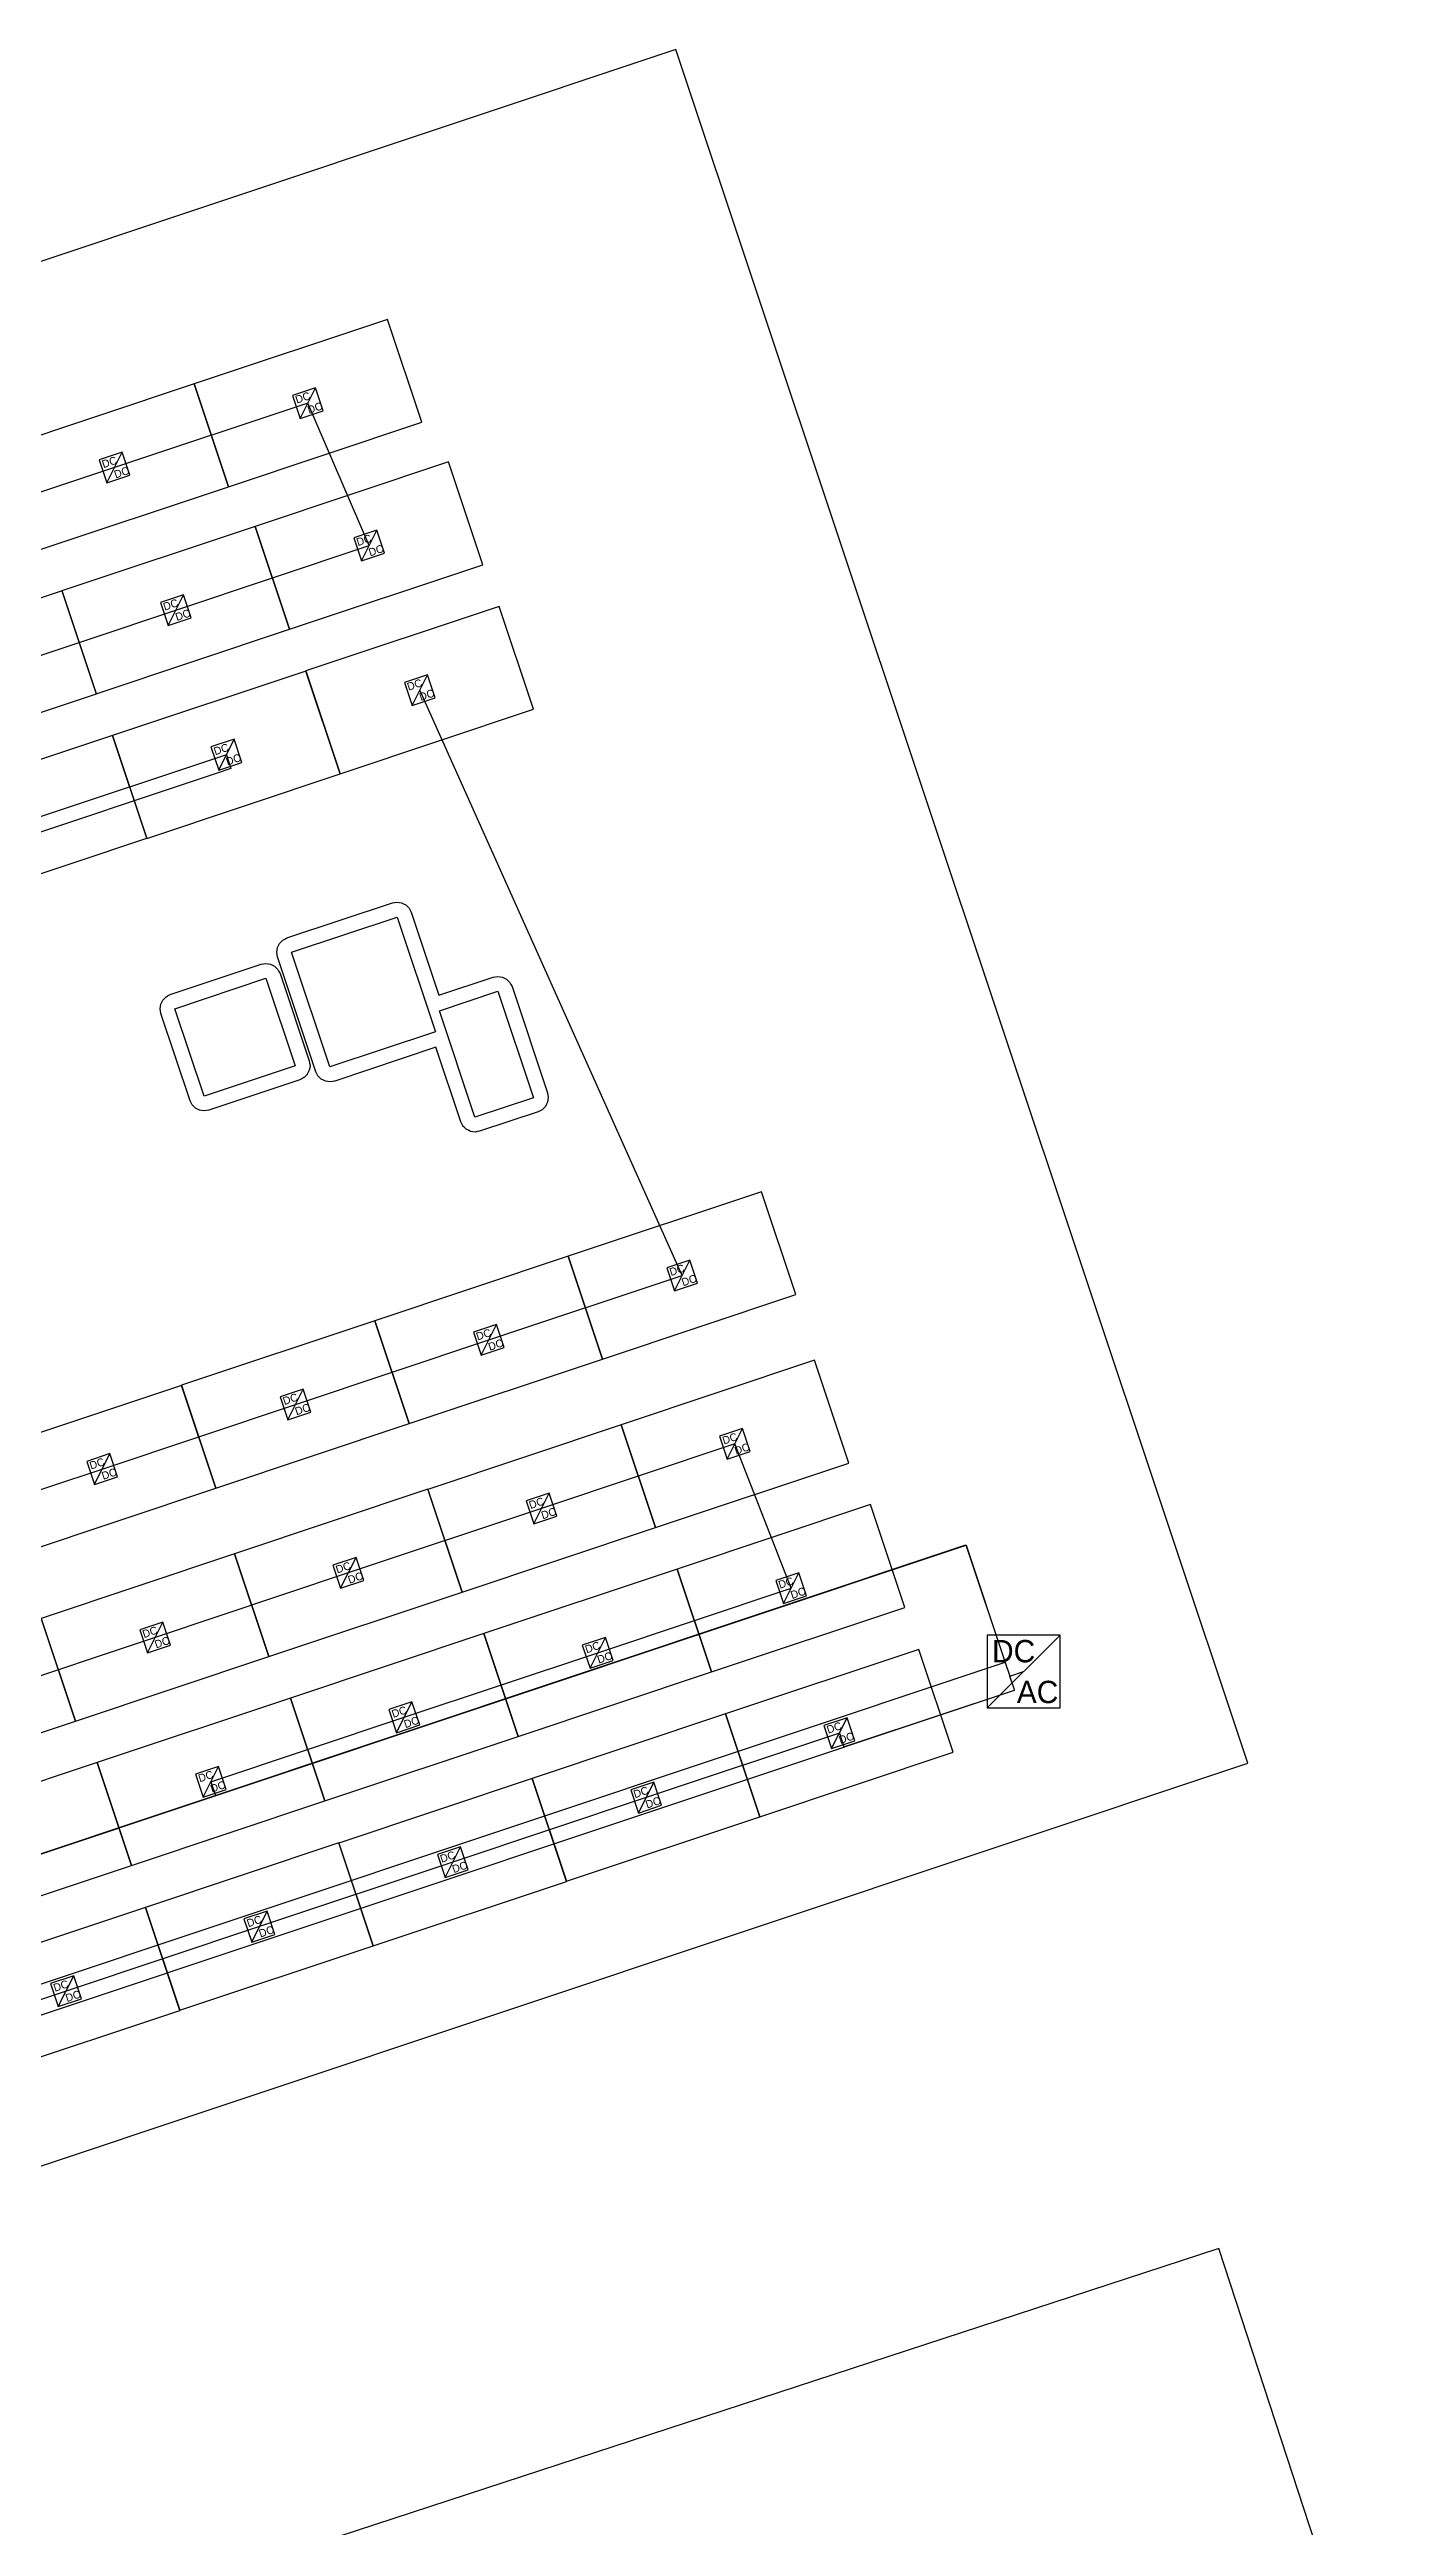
# Model space of a CAD drawing. Header units: feet. Extents: x -377 to 137, y -256 to 143.
# Drawn here: x -162.7 to -117.1, y 30.3 to 113.9 of the extents above; entities that cross this region are included whole.
import ezdxf

# ---------------------------------------------------------------- set-up
doc = ezdxf.new("R2010")
doc.units = ezdxf.units.FT
for name, color, linetype in [('Buildings', 7, 'CONTINUOUS'), ('Connections', 7, 'CONTINUOUS'), ('Inverters', 7, 'CONTINUOUS'), ('Modules', 7, 'CONTINUOUS'), ('Obstructions', 7, 'CONTINUOUS'), ('Setbacks', 7, 'CONTINUOUS'), ('Strings', 7, 'CONTINUOUS')]:
    doc.layers.add(name, color=color, linetype=linetype)

msp = doc.modelspace()

# ---------------------------------------------------------------- linework, layer by layer
at = {"layer": 'Buildings', "color": 252}
for p, q in [((-141.602, 113.945), (-376.619, 35.506)), ((-122.284, 56.066), (-141.602, 113.945)), ((-357.301, -22.374), (-122.284, 56.066)), ((-123.262, 39.672), (-179.85, 21.164)), ((-117.094, 20.813), (-123.262, 39.672))]:
    msp.add_line(p, q, dxfattribs=at)
at = {"layer": 'Connections', "color": 91}
for p, q in [((-156.622, 89.663), (-157.089, 89.507)), ((-156.778, 90.129), (-156.622, 89.663)), ((-157.089, 89.507), (-187.168, 79.467)), ((-300.35, 7.187), (-131.801, 63.442)), ((-228.496, 31.156), (-131.798, 63.431)), ((-156.678, 55.13), (-131.798, 63.433)), ((-131.801, 63.442), (-130.477, 59.473)), ((-131.798, 63.433), (-130.477, 59.473)), ((-131.798, 63.431), (-130.477, 59.473)), ((-338.203, -9.848), (-130.48, 59.482)), ((-266.379, 14.121), (-130.479, 59.479)), ((-130.48, 59.482), (-130.477, 59.473)), ((-130.479, 59.479), (-130.477, 59.473)), ((-130.477, 59.473), (-130.321, 59.006)), ((-130.477, 59.473), (-130.321, 59.006)), ((-130.477, 59.473), (-130.321, 59.006)), ((-130.477, 59.473), (-130.321, 59.006)), ((-130.477, 59.473), (-130.321, 59.006)), ((-130.321, 59.006), (-129.854, 59.162)), ((-130.321, 59.006), (-129.854, 59.162)), ((-130.321, 59.006), (-129.854, 59.162)), ((-130.321, 59.006), (-129.854, 59.162)), ((-130.321, 59.006), (-129.854, 59.162)), ((-130.321, 59.006), (-129.854, 59.162)), ((-130.321, 59.006), (-129.854, 59.162)), ((-130.165, 58.54), (-130.321, 59.006)), ((-130.165, 58.54), (-130.321, 59.006)), ((-200.746, 34.98), (-130.164, 58.538)), ((-135.455, 56.773), (-130.165, 58.539)), ((-130.165, 58.539), (-130.165, 58.54)), ((-130.164, 58.538), (-130.165, 58.54)), ((-136.077, 57.084), (-135.922, 56.617)), ((-135.922, 56.617), (-135.455, 56.773)), ((-157.301, 55.441), (-157.145, 54.974)), ((-157.145, 54.974), (-156.678, 55.13))]:
    msp.add_line(p, q, dxfattribs=at)
at = {"layer": 'Inverters'}
for p, q in [((-128.624, 60.393), (-131.084, 60.393)), ((-131.084, 60.393), (-131.084, 57.932)), ((-131.084, 57.932), (-128.624, 60.393)), ((-128.624, 57.932), (-128.624, 60.393)), ((-131.084, 57.932), (-128.624, 57.932))]:
    msp.add_line(p, q, dxfattribs=at)
at = {"layer": 'Modules', "color": 254}
for p, q in [((-151.339, 104.832), (-157.868, 102.653)), ((-150.18, 101.36), (-151.339, 104.832)), ((-157.869, 102.652), (-164.398, 100.473)), ((-156.71, 99.179), (-157.869, 102.652)), ((-157.868, 102.653), (-156.709, 99.181)), ((-153.765, 102.525), (-154.543, 102.266)), ((-154.543, 102.266), (-154.283, 101.488)), ((-154.283, 101.488), (-153.765, 102.525)), ((-153.505, 101.747), (-153.765, 102.525)), ((-156.709, 99.181), (-150.18, 101.36)), ((-154.283, 101.488), (-153.505, 101.747)), ((-160.295, 100.345), (-161.073, 100.085)), ((-161.073, 100.085), (-160.813, 99.307)), ((-160.813, 99.307), (-160.295, 100.345)), ((-160.813, 99.307), (-160.035, 99.567)), ((-160.035, 99.567), (-160.295, 100.345)), ((-149.273, 100.019), (-155.802, 97.839)), ((-148.114, 96.546), (-149.273, 100.019)), ((-163.239, 97), (-156.71, 99.179)), ((-155.8, 97.838), (-162.329, 95.659)), ((-155.802, 97.839), (-154.643, 94.367)), ((-154.641, 94.366), (-155.8, 97.838)), ((-151.699, 97.712), (-152.477, 97.452)), ((-152.477, 97.452), (-152.217, 96.674)), ((-152.217, 96.674), (-151.699, 97.712)), ((-151.439, 96.934), (-151.699, 97.712)), ((-154.643, 94.367), (-148.114, 96.546)), ((-152.217, 96.674), (-151.439, 96.934)), ((-162.327, 95.658), (-168.856, 93.479)), ((-162.329, 95.659), (-161.17, 92.187)), ((-161.168, 92.185), (-162.327, 95.658)), ((-158.226, 95.531), (-159.004, 95.272)), ((-158.744, 94.494), (-158.226, 95.531)), ((-157.966, 94.753), (-158.226, 95.531)), ((-159.004, 95.272), (-158.744, 94.494)), ((-158.744, 94.494), (-157.966, 94.753)), ((-147.563, 95.136), (-154.093, 92.956)), ((-146.404, 91.663), (-147.563, 95.136)), ((-161.17, 92.187), (-154.641, 94.366)), ((-154.093, 92.955), (-160.622, 90.776)), ((-154.093, 92.956), (-152.934, 89.484)), ((-152.934, 89.483), (-154.093, 92.955)), ((-167.697, 90.006), (-161.168, 92.185)), ((-149.989, 92.829), (-150.767, 92.569)), ((-150.767, 92.569), (-150.508, 91.791)), ((-150.508, 91.791), (-149.989, 92.829)), ((-150.508, 91.791), (-149.73, 92.051)), ((-149.73, 92.051), (-149.989, 92.829)), ((-152.934, 89.484), (-146.404, 91.663)), ((-160.62, 90.778), (-167.149, 88.599)), ((-160.622, 90.776), (-159.463, 87.304)), ((-159.461, 87.306), (-160.62, 90.778)), ((-156.519, 90.648), (-157.297, 90.389)), ((-157.297, 90.389), (-157.037, 89.611)), ((-157.037, 89.611), (-156.519, 90.648)), ((-156.259, 89.87), (-156.519, 90.648)), ((-157.037, 89.611), (-156.259, 89.87)), ((-159.463, 87.304), (-152.934, 89.483)), ((-165.99, 85.127), (-159.461, 87.306)), ((-138.702, 75.366), (-145.232, 73.187)), ((-137.544, 71.894), (-138.702, 75.366)), ((-145.232, 73.189), (-151.761, 71.01)), ((-144.073, 69.717), (-145.232, 73.189)), ((-145.232, 73.187), (-144.073, 69.714)), ((-141.128, 73.059), (-141.906, 72.799)), ((-141.906, 72.799), (-141.647, 72.021)), ((-141.647, 72.021), (-141.128, 73.059)), ((-140.869, 72.281), (-141.128, 73.059)), ((-141.647, 72.021), (-140.869, 72.281)), ((-144.073, 69.714), (-137.544, 71.894)), ((-151.759, 71.009), (-158.288, 68.83)), ((-151.761, 71.01), (-150.602, 67.538)), ((-150.6, 67.537), (-151.759, 71.009)), ((-147.658, 70.882), (-148.436, 70.623)), ((-148.436, 70.623), (-148.176, 69.845)), ((-148.176, 69.845), (-147.658, 70.882)), ((-147.398, 70.104), (-147.658, 70.882)), ((-150.602, 67.538), (-144.073, 69.717)), ((-148.176, 69.845), (-147.398, 70.104)), ((-136.917, 69.676), (-143.446, 67.497)), ((-135.758, 66.204), (-136.917, 69.676)), ((-158.289, 68.829), (-164.818, 66.649)), ((-157.13, 65.356), (-158.289, 68.829)), ((-158.288, 68.83), (-157.129, 65.357)), ((-154.185, 68.702), (-154.963, 68.442)), ((-154.703, 67.664), (-154.185, 68.702)), ((-153.925, 67.924), (-154.185, 68.702)), ((-154.963, 68.442), (-154.703, 67.664)), ((-154.703, 67.664), (-153.925, 67.924)), ((-157.129, 65.357), (-150.6, 67.537)), ((-143.447, 67.496), (-149.976, 65.316)), ((-142.288, 64.023), (-143.447, 67.496)), ((-143.446, 67.497), (-142.287, 64.024)), ((-139.343, 67.369), (-140.121, 67.109)), ((-140.121, 67.109), (-139.861, 66.331)), ((-139.861, 66.331), (-139.343, 67.369)), ((-139.083, 66.591), (-139.343, 67.369)), ((-160.715, 66.522), (-161.493, 66.262)), ((-161.493, 66.262), (-161.233, 65.484)), ((-161.233, 65.484), (-160.715, 66.522)), ((-160.455, 65.744), (-160.715, 66.522)), ((-142.287, 64.024), (-135.758, 66.204)), ((-139.861, 66.331), (-139.083, 66.591)), ((-163.659, 63.177), (-157.13, 65.356)), ((-161.233, 65.484), (-160.455, 65.744)), ((-149.973, 65.319), (-156.503, 63.14)), ((-149.976, 65.316), (-148.817, 61.844)), ((-148.814, 61.846), (-149.973, 65.319)), ((-145.873, 65.189), (-146.651, 64.929)), ((-146.651, 64.929), (-146.391, 64.151)), ((-146.391, 64.151), (-145.873, 65.189)), ((-145.613, 64.411), (-145.873, 65.189)), ((-135.023, 64.804), (-141.552, 62.625)), ((-133.864, 61.331), (-135.023, 64.804)), ((-148.817, 61.844), (-142.288, 64.023)), ((-146.391, 64.151), (-145.613, 64.411)), ((-156.5, 63.138), (-163.029, 60.959)), ((-156.503, 63.14), (-155.344, 59.667)), ((-155.341, 59.666), (-156.5, 63.138)), ((-152.399, 63.012), (-153.177, 62.752)), ((-153.177, 62.752), (-152.918, 61.974)), ((-152.918, 61.974), (-152.399, 63.012)), ((-152.14, 62.234), (-152.399, 63.012)), ((-152.918, 61.974), (-152.14, 62.234)), ((-141.553, 62.624), (-148.082, 60.444)), ((-140.394, 59.151), (-141.553, 62.624)), ((-141.552, 62.625), (-140.393, 59.152)), ((-137.449, 62.497), (-138.227, 62.237)), ((-138.227, 62.237), (-137.968, 61.459)), ((-137.968, 61.459), (-137.449, 62.497)), ((-137.19, 61.719), (-137.449, 62.497)), ((-155.344, 59.667), (-148.814, 61.846)), ((-140.393, 59.152), (-133.864, 61.331)), ((-137.968, 61.459), (-137.19, 61.719)), ((-161.871, 57.489), (-163.03, 60.962)), ((-163.029, 60.959), (-161.87, 57.487)), ((-158.926, 60.832), (-159.704, 60.572)), ((-159.704, 60.572), (-159.445, 59.794)), ((-159.445, 59.794), (-158.926, 60.832)), ((-158.667, 60.053), (-158.926, 60.832)), ((-148.083, 60.443), (-154.612, 58.264)), ((-146.924, 56.971), (-148.083, 60.443)), ((-148.082, 60.444), (-146.923, 56.972)), ((-143.979, 60.317), (-144.757, 60.057)), ((-144.497, 59.279), (-143.979, 60.317)), ((-143.719, 59.539), (-143.979, 60.317)), ((-161.87, 57.487), (-155.341, 59.666)), ((-159.445, 59.794), (-158.667, 60.053)), ((-144.757, 60.057), (-144.497, 59.279)), ((-144.497, 59.279), (-143.719, 59.539)), ((-133.392, 59.91), (-139.921, 57.731)), ((-132.233, 56.437), (-133.392, 59.91)), ((-146.923, 56.972), (-140.394, 59.151)), ((-154.615, 58.266), (-161.145, 56.087)), ((-153.456, 54.794), (-154.615, 58.266)), ((-154.612, 58.264), (-153.453, 54.792)), ((-150.509, 58.136), (-151.287, 57.877)), ((-151.287, 57.877), (-151.027, 57.098)), ((-151.027, 57.098), (-150.509, 58.136)), ((-150.249, 57.358), (-150.509, 58.136)), ((-139.919, 57.73), (-146.448, 55.55)), ((-139.921, 57.731), (-138.762, 54.258)), ((-138.76, 54.257), (-139.919, 57.73)), ((-168.4, 55.31), (-161.871, 57.489)), ((-153.453, 54.792), (-146.924, 56.971)), ((-151.027, 57.098), (-150.249, 57.358)), ((-135.818, 57.603), (-136.596, 57.343)), ((-136.596, 57.343), (-136.337, 56.565)), ((-136.337, 56.565), (-135.818, 57.603)), ((-135.559, 56.825), (-135.818, 57.603)), ((-161.145, 56.09), (-167.674, 53.911)), ((-159.986, 52.617), (-161.145, 56.09)), ((-161.145, 56.087), (-159.986, 52.615)), ((-138.762, 54.258), (-132.233, 56.437)), ((-136.337, 56.565), (-135.559, 56.825)), ((-157.041, 55.959), (-157.819, 55.7)), ((-157.819, 55.7), (-157.56, 54.922)), ((-157.56, 54.922), (-157.041, 55.959)), ((-156.782, 55.181), (-157.041, 55.959)), ((-146.449, 55.549), (-152.978, 53.37)), ((-145.29, 52.077), (-146.449, 55.549)), ((-146.448, 55.55), (-145.289, 52.078)), ((-142.345, 55.423), (-143.123, 55.163)), ((-142.863, 54.385), (-142.345, 55.423)), ((-142.085, 54.645), (-142.345, 55.423)), ((-159.986, 52.615), (-153.456, 54.794)), ((-157.56, 54.922), (-156.782, 55.181)), ((-143.123, 55.163), (-142.863, 54.385)), ((-142.863, 54.385), (-142.085, 54.645)), ((-145.289, 52.078), (-138.76, 54.257)), ((-152.979, 53.372), (-159.508, 51.193)), ((-151.82, 49.9), (-152.979, 53.372)), ((-152.978, 53.37), (-151.819, 49.898)), ((-148.875, 53.242), (-149.653, 52.983)), ((-149.653, 52.983), (-149.393, 52.205)), ((-149.393, 52.205), (-148.875, 53.242)), ((-148.615, 52.464), (-148.875, 53.242)), ((-166.515, 50.438), (-159.986, 52.617)), ((-151.819, 49.898), (-145.29, 52.077)), ((-149.393, 52.205), (-148.615, 52.464)), ((-159.508, 51.192), (-166.038, 49.013)), ((-159.508, 51.193), (-158.349, 47.721)), ((-158.349, 47.72), (-159.508, 51.192)), ((-155.405, 51.065), (-156.183, 50.806)), ((-155.923, 50.028), (-155.405, 51.065)), ((-155.145, 50.287), (-155.405, 51.065)), ((-156.183, 50.806), (-155.923, 50.028)), ((-155.923, 50.028), (-155.145, 50.287)), ((-158.349, 47.721), (-151.82, 49.9)), ((-161.934, 48.885), (-162.712, 48.625)), ((-162.712, 48.625), (-162.453, 47.847)), ((-162.453, 47.847), (-161.934, 48.885)), ((-161.675, 48.107), (-161.934, 48.885)), ((-164.879, 45.54), (-158.349, 47.72)), ((-162.453, 47.847), (-161.675, 48.107))]:
    msp.add_line(p, q, dxfattribs=at)
at = {"layer": 'Obstructions', "color": 252}
for p, q in [((-154.573, 83.46), (-151.013, 84.647)), ((-151.013, 84.647), (-149.72, 80.772)), ((-153.28, 79.582), (-154.573, 83.46)), ((-158.514, 81.55), (-155.442, 82.577)), ((-155.442, 82.577), (-154.456, 79.626)), ((-149.583, 81.477), (-147.608, 82.138)), ((-147.608, 82.138), (-146.409, 78.545)), ((-157.528, 78.599), (-158.514, 81.55)), ((-148.384, 77.887), (-149.583, 81.477)), ((-149.72, 80.772), (-153.28, 79.582)), ((-154.456, 79.626), (-157.528, 78.599)), ((-146.409, 78.545), (-148.384, 77.887))]:
    msp.add_line(p, q, dxfattribs=at)
at = {"layer": 'Setbacks', "color": 2}
for p, q in [((-154.732, 83.938), (-151.172, 85.125)), ((-151.172, 85.125), (-151.097, 85.137)), ((-151.172, 85.125), (-151.172, 85.125)), ((-151.172, 85.125), (-151.172, 85.125)), ((-151.172, 85.125), (-151.172, 85.125)), ((-151.172, 85.125), (-151.172, 85.125)), ((-151.097, 85.137), (-151.017, 85.151)), ((-151.017, 85.151), (-151.017, 85.151)), ((-151.017, 85.151), (-151.017, 85.151)), ((-151.017, 85.151), (-151.016, 85.151)), ((-151.016, 85.151), (-150.939, 85.139)), ((-150.939, 85.139), (-150.862, 85.127)), ((-150.862, 85.127), (-150.861, 85.127)), ((-150.861, 85.127), (-150.861, 85.127)), ((-150.861, 85.127), (-150.861, 85.127)), ((-150.861, 85.127), (-150.792, 85.092)), ((-150.792, 85.092), (-150.721, 85.057)), ((-150.721, 85.057), (-150.72, 85.057)), ((-150.72, 85.057), (-150.72, 85.057)), ((-150.72, 85.057), (-150.72, 85.056)), ((-150.72, 85.056), (-150.666, 85.003)), ((-150.666, 85.003), (-150.608, 84.947)), ((-150.608, 84.947), (-150.608, 84.946)), ((-150.608, 84.946), (-150.608, 84.946)), ((-150.608, 84.946), (-150.608, 84.946)), ((-150.608, 84.946), (-150.573, 84.879)), ((-150.573, 84.879), (-150.536, 84.807)), ((-150.536, 84.807), (-150.536, 84.807)), ((-150.536, 84.807), (-149.6, 82.002)), ((-155.052, 83.613), (-155.017, 83.682)), ((-155.017, 83.682), (-154.982, 83.753)), ((-154.982, 83.754), (-154.927, 83.809)), ((-154.982, 83.753), (-154.982, 83.754)), ((-154.982, 83.753), (-154.982, 83.753)), ((-154.982, 83.753), (-154.982, 83.753)), ((-154.982, 83.753), (-154.982, 83.753)), ((-154.927, 83.809), (-154.872, 83.865)), ((-154.872, 83.865), (-154.871, 83.865)), ((-154.871, 83.866), (-154.802, 83.901)), ((-154.871, 83.865), (-154.871, 83.866)), ((-154.871, 83.865), (-154.871, 83.865)), ((-154.871, 83.865), (-154.871, 83.865)), ((-154.802, 83.901), (-154.732, 83.938)), ((-154.732, 83.938), (-154.732, 83.938)), ((-158.674, 82.028), (-155.601, 83.054)), ((-155.601, 83.054), (-155.523, 83.067)), ((-155.601, 83.054), (-155.601, 83.054)), ((-155.523, 83.067), (-155.447, 83.08)), ((-155.447, 83.08), (-155.446, 83.08)), ((-155.446, 83.08), (-155.446, 83.08)), ((-155.446, 83.08), (-155.446, 83.08)), ((-155.446, 83.08), (-155.446, 83.08)), ((-155.446, 83.08), (-155.368, 83.068)), ((-155.368, 83.068), (-155.291, 83.057)), ((-155.291, 83.057), (-155.29, 83.057)), ((-155.29, 83.057), (-155.29, 83.056)), ((-155.29, 83.056), (-155.29, 83.056)), ((-155.29, 83.056), (-155.29, 83.056)), ((-155.29, 83.056), (-155.22, 83.022)), ((-155.22, 83.022), (-155.15, 82.986)), ((-155.15, 82.986), (-155.15, 82.986)), ((-155.15, 82.986), (-155.15, 82.986)), ((-155.15, 82.986), (-155.15, 82.986)), ((-155.15, 82.986), (-155.149, 82.986)), ((-155.149, 82.986), (-155.093, 82.931)), ((-155.093, 82.931), (-155.038, 82.876)), ((-155.076, 83.457), (-155.064, 83.535)), ((-155.076, 83.457), (-155.076, 83.457)), ((-155.076, 83.457), (-155.076, 83.457)), ((-155.076, 83.456), (-155.076, 83.457)), ((-155.076, 83.457), (-155.076, 83.457)), ((-155.063, 83.38), (-155.076, 83.456)), ((-155.064, 83.535), (-155.052, 83.612)), ((-155.05, 83.302), (-155.063, 83.38)), ((-155.052, 83.612), (-155.052, 83.613)), ((-155.052, 83.612), (-155.052, 83.612)), ((-155.052, 83.612), (-155.052, 83.612)), ((-155.052, 83.612), (-155.052, 83.612)), ((-155.05, 83.301), (-155.05, 83.302)), ((-153.757, 79.423), (-155.05, 83.301)), ((-155.038, 82.876), (-155.037, 82.876)), ((-155.037, 82.876), (-155.037, 82.876)), ((-155.037, 82.876), (-155.037, 82.875)), ((-155.037, 82.875), (-155.001, 82.805)), ((-158.813, 81.955), (-158.744, 81.991)), ((-158.744, 81.991), (-158.674, 82.027)), ((-158.674, 82.027), (-158.674, 82.028)), ((-158.674, 82.028), (-158.674, 82.028)), ((-155.001, 82.805), (-154.965, 82.737)), ((-154.965, 82.737), (-154.965, 82.736)), ((-154.965, 82.736), (-154.965, 82.736)), ((-154.965, 82.736), (-154.965, 82.736)), ((-154.965, 82.736), (-153.978, 79.785)), ((-149.6, 82.002), (-147.768, 82.616)), ((-147.768, 82.616), (-147.768, 82.616)), ((-147.768, 82.616), (-147.767, 82.616)), ((-147.767, 82.616), (-147.69, 82.629)), ((-147.767, 82.616), (-147.767, 82.616)), ((-147.69, 82.629), (-147.613, 82.642)), ((-147.613, 82.642), (-147.612, 82.642)), ((-147.612, 82.642), (-147.612, 82.642)), ((-147.612, 82.642), (-147.612, 82.642)), ((-147.612, 82.642), (-147.611, 82.642)), ((-147.611, 82.642), (-147.534, 82.63)), ((-147.534, 82.63), (-147.457, 82.618)), ((-147.457, 82.618), (-147.457, 82.618)), ((-147.457, 82.618), (-147.457, 82.618)), ((-147.457, 82.618), (-147.456, 82.618)), ((-147.456, 82.618), (-147.456, 82.618)), ((-147.456, 82.618), (-147.386, 82.583)), ((-147.386, 82.583), (-147.316, 82.548)), ((-147.316, 82.548), (-147.316, 82.548)), ((-147.316, 82.548), (-147.316, 82.548)), ((-147.316, 82.548), (-147.315, 82.548)), ((-147.315, 82.548), (-147.315, 82.547)), ((-147.315, 82.547), (-147.26, 82.493)), ((-147.26, 82.493), (-147.204, 82.438)), ((-147.204, 82.438), (-147.203, 82.438)), ((-147.203, 82.438), (-147.203, 82.437)), ((-147.203, 82.437), (-147.203, 82.437)), ((-147.203, 82.437), (-147.203, 82.437)), ((-147.203, 82.437), (-147.167, 82.368)), ((-147.167, 82.368), (-147.131, 82.298)), ((-147.131, 82.298), (-147.131, 82.298)), ((-147.131, 82.298), (-147.131, 82.298)), ((-147.131, 82.298), (-147.131, 82.298)), ((-147.131, 82.298), (-145.931, 78.704)), ((-159.018, 81.547), (-159.006, 81.624)), ((-159.018, 81.546), (-159.018, 81.547)), ((-159.018, 81.546), (-159.018, 81.546)), ((-159.005, 81.469), (-159.018, 81.546)), ((-159.018, 81.546), (-159.018, 81.546)), ((-159.018, 81.546), (-159.018, 81.546)), ((-159.006, 81.624), (-158.994, 81.701)), ((-158.992, 81.391), (-159.005, 81.469)), ((-158.994, 81.702), (-158.959, 81.772)), ((-158.994, 81.701), (-158.994, 81.702)), ((-158.994, 81.702), (-158.994, 81.702)), ((-158.994, 81.702), (-158.994, 81.702)), ((-158.994, 81.702), (-158.994, 81.702)), ((-158.005, 78.44), (-158.992, 81.391)), ((-158.992, 81.391), (-158.992, 81.391)), ((-158.992, 81.391), (-158.992, 81.391)), ((-158.992, 81.391), (-158.992, 81.391)), ((-158.959, 81.772), (-158.924, 81.842)), ((-158.924, 81.843), (-158.869, 81.899)), ((-158.924, 81.842), (-158.924, 81.843)), ((-158.924, 81.843), (-158.924, 81.843)), ((-158.924, 81.843), (-158.924, 81.843)), ((-158.924, 81.843), (-158.924, 81.843)), ((-158.869, 81.899), (-158.814, 81.955)), ((-158.814, 81.955), (-158.814, 81.955)), ((-158.814, 81.955), (-158.813, 81.955)), ((-158.813, 81.955), (-158.813, 81.955)), ((-158.813, 81.955), (-158.813, 81.955)), ((-153.978, 79.785), (-153.978, 79.785)), ((-153.978, 79.785), (-153.978, 79.785)), ((-153.978, 79.785), (-153.978, 79.785)), ((-153.978, 79.785), (-153.965, 79.707)), ((-153.964, 79.552), (-153.976, 79.475)), ((-153.976, 79.475), (-153.976, 79.474)), ((-153.965, 79.707), (-153.953, 79.63)), ((-153.953, 79.629), (-153.964, 79.552)), ((-153.953, 79.63), (-153.953, 79.63)), ((-153.953, 79.63), (-153.953, 79.63)), ((-153.953, 79.63), (-153.953, 79.629)), ((-149.703, 80.247), (-153.12, 79.104)), ((-148.861, 77.728), (-149.703, 80.247)), ((-154.296, 79.148), (-157.369, 78.122)), ((-154.226, 79.185), (-154.296, 79.148)), ((-154.296, 79.148), (-154.296, 79.148)), ((-154.296, 79.148), (-154.296, 79.148)), ((-154.296, 79.148), (-154.296, 79.148)), ((-154.157, 79.221), (-154.226, 79.185)), ((-154.156, 79.221), (-154.157, 79.221)), ((-154.157, 79.221), (-154.157, 79.221)), ((-154.157, 79.221), (-154.157, 79.221)), ((-154.157, 79.221), (-154.157, 79.221)), ((-154.101, 79.277), (-154.156, 79.221)), ((-154.047, 79.333), (-154.101, 79.277)), ((-154.046, 79.333), (-154.047, 79.333)), ((-154.011, 79.404), (-154.046, 79.334)), ((-154.046, 79.334), (-154.046, 79.333)), ((-154.046, 79.333), (-154.046, 79.333)), ((-154.046, 79.333), (-154.046, 79.333)), ((-153.976, 79.474), (-154.011, 79.404)), ((-153.976, 79.474), (-153.976, 79.474)), ((-153.976, 79.474), (-153.976, 79.474)), ((-153.976, 79.474), (-153.976, 79.474)), ((-153.757, 79.422), (-153.757, 79.423)), ((-153.721, 79.353), (-153.757, 79.422)), ((-153.757, 79.422), (-153.757, 79.422)), ((-153.757, 79.422), (-153.757, 79.422)), ((-153.685, 79.283), (-153.721, 79.353)), ((-153.685, 79.282), (-153.685, 79.283)), ((-153.685, 79.283), (-153.685, 79.283)), ((-153.685, 79.283), (-153.685, 79.283)), ((-153.684, 79.282), (-153.685, 79.282)), ((-153.629, 79.227), (-153.684, 79.282)), ((-153.573, 79.173), (-153.629, 79.227)), ((-153.573, 79.172), (-153.573, 79.173)), ((-153.572, 79.172), (-153.573, 79.172)), ((-153.573, 79.172), (-153.573, 79.172)), ((-153.502, 79.137), (-153.572, 79.172)), ((-153.572, 79.172), (-153.572, 79.172)), ((-153.432, 79.102), (-153.502, 79.137)), ((-153.431, 79.102), (-153.432, 79.102)), ((-153.432, 79.102), (-153.432, 79.102)), ((-153.432, 79.102), (-153.432, 79.102)), ((-153.354, 79.09), (-153.431, 79.102)), ((-153.431, 79.102), (-153.431, 79.102)), ((-153.277, 79.079), (-153.354, 79.09)), ((-153.276, 79.078), (-153.277, 79.079)), ((-153.275, 79.079), (-153.276, 79.078)), ((-153.276, 79.078), (-153.276, 79.079)), ((-153.276, 79.079), (-153.276, 79.078)), ((-153.198, 79.091), (-153.275, 79.079)), ((-153.121, 79.104), (-153.198, 79.091)), ((-153.12, 79.104), (-153.121, 79.104)), ((-153.121, 79.104), (-153.121, 79.104)), ((-153.121, 79.104), (-153.121, 79.104)), ((-145.931, 78.704), (-145.931, 78.704)), ((-145.931, 78.704), (-145.931, 78.703)), ((-145.931, 78.703), (-145.931, 78.703)), ((-145.931, 78.703), (-145.918, 78.626)), ((-158.005, 78.439), (-158.005, 78.44)), ((-157.969, 78.369), (-158.005, 78.439)), ((-157.933, 78.301), (-157.969, 78.369)), ((-157.933, 78.3), (-157.933, 78.301)), ((-157.932, 78.3), (-157.933, 78.3)), ((-157.933, 78.3), (-157.933, 78.3)), ((-157.933, 78.3), (-157.933, 78.3)), ((-157.876, 78.245), (-157.932, 78.3)), ((-157.821, 78.19), (-157.876, 78.245)), ((-157.82, 78.189), (-157.821, 78.19)), ((-157.821, 78.19), (-157.821, 78.19)), ((-157.821, 78.19), (-157.821, 78.19)), ((-157.821, 78.19), (-157.821, 78.19)), ((-157.749, 78.154), (-157.82, 78.189)), ((-157.68, 78.12), (-157.749, 78.154)), ((-157.68, 78.119), (-157.68, 78.12)), ((-157.679, 78.119), (-157.68, 78.119)), ((-157.68, 78.119), (-157.68, 78.119)), ((-157.68, 78.119), (-157.68, 78.119)), ((-157.601, 78.108), (-157.679, 78.119)), ((-157.524, 78.096), (-157.601, 78.108)), ((-157.523, 78.096), (-157.524, 78.096)), ((-157.524, 78.096), (-157.524, 78.096)), ((-157.524, 78.096), (-157.524, 78.096)), ((-157.524, 78.096), (-157.524, 78.096)), ((-157.446, 78.109), (-157.523, 78.096)), ((-157.369, 78.122), (-157.446, 78.109)), ((-157.369, 78.122), (-157.369, 78.122)), ((-146.25, 78.067), (-148.225, 77.41)), ((-146.249, 78.067), (-146.25, 78.067)), ((-146.25, 78.067), (-146.25, 78.067)), ((-146.25, 78.067), (-146.25, 78.067)), ((-146.18, 78.103), (-146.249, 78.067)), ((-146.111, 78.139), (-146.18, 78.103)), ((-146.11, 78.139), (-146.111, 78.139)), ((-146.109, 78.14), (-146.11, 78.14)), ((-146.11, 78.14), (-146.11, 78.14)), ((-146.11, 78.14), (-146.11, 78.139)), ((-146.055, 78.196), (-146.109, 78.14)), ((-146, 78.251), (-146.055, 78.196)), ((-145.999, 78.252), (-146, 78.252)), ((-146, 78.252), (-146, 78.252)), ((-146, 78.252), (-146, 78.251)), ((-145.964, 78.322), (-145.999, 78.252)), ((-145.999, 78.252), (-145.999, 78.252)), ((-145.929, 78.392), (-145.964, 78.322)), ((-145.917, 78.471), (-145.929, 78.393)), ((-145.929, 78.393), (-145.929, 78.393)), ((-145.929, 78.393), (-145.929, 78.393)), ((-145.929, 78.393), (-145.929, 78.392)), ((-145.929, 78.392), (-145.929, 78.392)), ((-145.918, 78.626), (-145.906, 78.549)), ((-145.906, 78.548), (-145.917, 78.471)), ((-145.906, 78.549), (-145.906, 78.549)), ((-145.906, 78.549), (-145.906, 78.548)), ((-145.906, 78.548), (-145.906, 78.548)), ((-145.906, 78.548), (-145.906, 78.548)), ((-148.861, 77.727), (-148.861, 77.728)), ((-148.825, 77.658), (-148.861, 77.727)), ((-148.789, 77.589), (-148.825, 77.658)), ((-148.789, 77.588), (-148.789, 77.589)), ((-148.733, 77.533), (-148.789, 77.588)), ((-148.789, 77.588), (-148.789, 77.588)), ((-148.789, 77.588), (-148.789, 77.588)), ((-148.789, 77.588), (-148.789, 77.588)), ((-148.677, 77.478), (-148.733, 77.533)), ((-148.676, 77.477), (-148.677, 77.478)), ((-148.677, 77.478), (-148.677, 77.478)), ((-148.677, 77.478), (-148.677, 77.478)), ((-148.677, 77.478), (-148.677, 77.478)), ((-148.606, 77.442), (-148.676, 77.477)), ((-148.537, 77.408), (-148.606, 77.442)), ((-148.536, 77.407), (-148.537, 77.408)), ((-148.535, 77.407), (-148.536, 77.407)), ((-148.536, 77.407), (-148.536, 77.407)), ((-148.536, 77.407), (-148.536, 77.407)), ((-148.458, 77.396), (-148.535, 77.407)), ((-148.381, 77.384), (-148.458, 77.396)), ((-148.38, 77.384), (-148.381, 77.384)), ((-148.381, 77.384), (-148.381, 77.384)), ((-148.379, 77.384), (-148.38, 77.384)), ((-148.38, 77.384), (-148.38, 77.384)), ((-148.303, 77.397), (-148.379, 77.384)), ((-148.226, 77.409), (-148.303, 77.397)), ((-148.225, 77.41), (-148.226, 77.409))]:
    msp.add_line(p, q, dxfattribs=at)
at = {"layer": 'Strings', "color": 11}
for p, q in [((-154.024, 102.006), (-160.554, 99.826)), ((-151.958, 97.193), (-154.024, 102.006)), ((-160.554, 99.826), (-167.084, 97.649)), ((-158.485, 95.012), (-151.958, 97.193)), ((-165.012, 92.832), (-158.485, 95.012)), ((-141.388, 72.54), (-150.249, 92.31)), ((-156.778, 90.129), (-163.305, 87.953)), ((-147.917, 70.364), (-141.388, 72.54)), ((-154.444, 68.183), (-147.917, 70.364)), ((-160.974, 66.003), (-154.444, 68.183)), ((-139.602, 66.85), (-146.132, 64.67)), ((-137.708, 61.978), (-139.602, 66.85)), ((-167.504, 63.826), (-160.974, 66.003)), ((-146.132, 64.67), (-152.659, 62.493)), ((-152.659, 62.493), (-159.185, 60.313)), ((-144.238, 59.798), (-137.708, 61.978)), ((-159.185, 60.313), (-165.715, 58.136)), ((-150.768, 57.617), (-144.238, 59.798)), ((-157.301, 55.441), (-150.768, 57.617)), ((-136.077, 57.084), (-142.604, 54.904)), ((-142.604, 54.904), (-149.134, 52.723)), ((-149.134, 52.723), (-155.664, 50.547)), ((-155.664, 50.547), (-162.193, 48.366)), ((-162.193, 48.366), (-168.723, 46.19))]:
    msp.add_line(p, q, dxfattribs=at)

# ---------------------------------------------------------------- texts
at = {"layer": 'Inverters'}
for s, p in [('DC', (-130.92, 59.474)), ('AC', (-130.084, 58.096))]:
    msp.add_text(s, height=0.7546, dxfattribs=at).set_placement(p)
at = {"layer": 'Modules'}
for p in [(-154.397, 101.985), (-153.988, 101.638), (-160.927, 99.805), (-160.517, 99.458), (-152.332, 97.172), (-151.922, 96.824), (-158.859, 94.991), (-158.449, 94.644), (-150.622, 92.289), (-150.212, 91.941), (-157.152, 90.108), (-156.742, 89.761), (-141.761, 72.519), (-141.351, 72.172), (-148.291, 70.343), (-147.881, 69.995), (-154.818, 68.162), (-154.408, 67.815), (-139.975, 66.829), (-161.347, 65.982), (-139.565, 66.482), (-160.937, 65.635), (-146.505, 64.649), (-146.095, 64.301), (-153.032, 62.472), (-152.622, 62.125), (-138.082, 61.957), (-137.672, 61.61), (-159.559, 60.292), (-159.149, 59.944), (-144.612, 59.777), (-144.202, 59.429), (-151.141, 57.596), (-150.731, 57.249), (-136.451, 57.063), (-136.041, 56.716), (-157.674, 55.42), (-157.264, 55.072), (-142.978, 54.883), (-142.568, 54.535), (-149.507, 52.702), (-149.098, 52.355), (-156.037, 50.526), (-155.627, 50.178), (-162.567, 48.345), (-162.157, 47.998)]:
    msp.add_text('DC', height=0.2625, rotation=18.45703, dxfattribs=at).set_placement(p)

doc.saveas('drawing.dxf')
